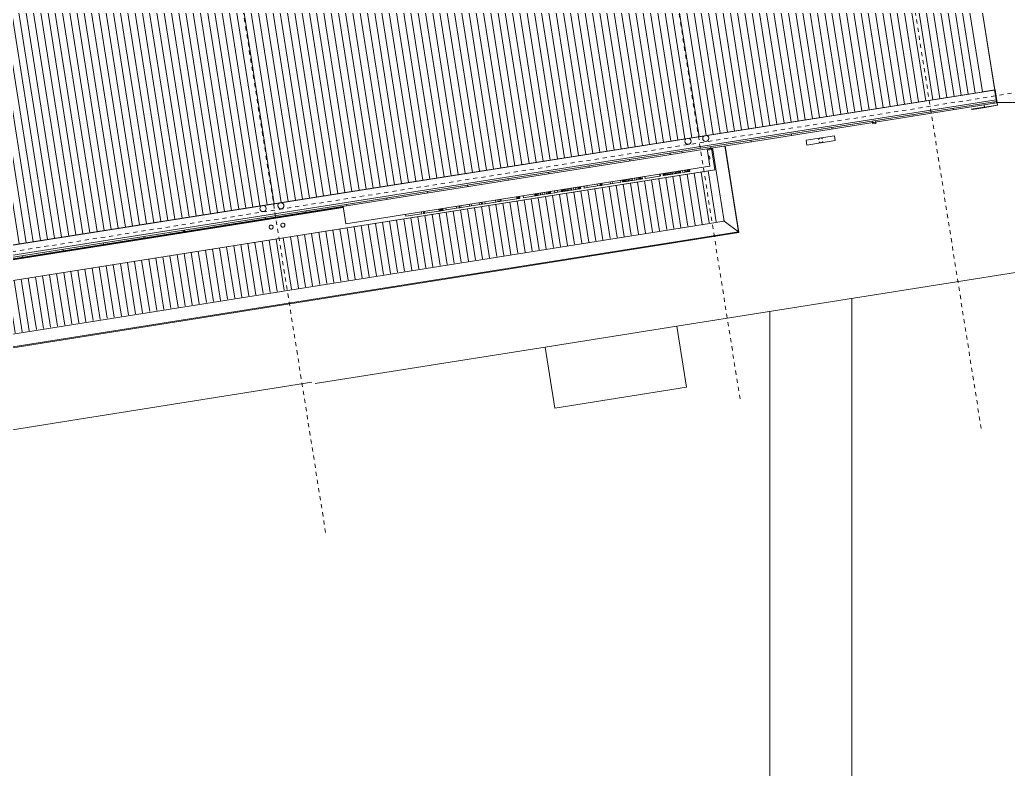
# Model space of a CAD drawing. Header units: metres. Extents: x -2358 to -2216, y 3959 to 4067.
# Drawn here: x -2253.36 to -2229.24, y 3996.88 to 4015.16 of the extents above; entities that cross this region are included whole.
import ezdxf

# ---------------------------------------------------------------- set-up
doc = ezdxf.new("R2010")
doc.units = ezdxf.units.M
doc.linetypes.add('Grid Line', pattern=[0.021, 0.012, -0.003, 0.003, -0.003])
for name, color, linetype, lineweight in [('A-CLNG', 13, 'Continuous', 5), ('A-CLNG-PATT', 13, 'Continuous', 5), ('A-FLOR', 192, 'Continuous', 5), ('A-GENM', 13, 'Continuous', 5), ('A-GLAZ-CURT', 52, 'Continuous', 5), ('A-ROOF', 132, 'Continuous', 5), ('A-ROOF-OTLN', 132, 'Continuous', 5), ('A-ROOF-PATT', 132, 'Continuous', 5), ('A-WALL', 113, 'Continuous', 5), ('C-TOPO', 7, 'Continuous', 5), ('F-FIRE', 13, 'Continuous', 5), ('P-EQPM', 6, 'Continuous', 5), ('P-SANR-FIXT', 6, 'Continuous', 5), ('S-BEAM', 12, 'Continuous', 5), ('S-GRID', 1, 'Continuous', 5)]:
    doc.layers.add(name, color=color, linetype=linetype, lineweight=lineweight)

# ---------------------------------------------------------------- blocks, each defined once
blk = doc.blocks.new('Structural Framing 24 - Structural Framing 1-1264814-ROOF - Part B')
at = {"layer": 'S-BEAM'}
for p, q in [((-2247.18, 4010.332), (-2247.177, 4010.313)), ((-2247.05, 4010.352), (-2247.047, 4010.333))]:
    blk.add_line(p, q, dxfattribs=at)
blk = doc.blocks.new('Downpipe - L Spreader - Default-V4-ROOF - Part B')
at = {"layer": 'P-SANR-FIXT'}
for start, end in [(0, 180), (180, 260.9101), (297.635, 0)]:
    blk.add_arc((-0.04, 0.51), 0.075, start, end, dxfattribs=at)
blk = doc.blocks.new('Downpipe - L Spreader - Default-V5-ROOF - Part B')
at = {"layer": 'P-SANR-FIXT'}
for start, end in [(0, 180), (180, 247.5296), (310.5071, 0)]:
    blk.add_arc((-0.04, 0.51), 0.075, start, end, dxfattribs=at)
blk = doc.blocks.new('Hydrant_double13 - Hydrant_double-1552926-ROOF - Part B')
at = {"layer": 'F-FIRE'}
for p, q in [((-2236.265, 4011.77), (-2236.957, 4011.66)), ((-2236.247, 4011.651), (-2236.265, 4011.77)), ((-2236.957, 4011.66), (-2236.938, 4011.542)), ((-2236.938, 4011.542), (-2236.247, 4011.651))]:
    blk.add_line(p, q, dxfattribs=at)
for start, end in [(39.0003, 156.0039), (219.0003, 336.0039)]:
    blk.add_arc((-2236.602, 4011.656), 0.06, start, end, dxfattribs=at)
blk = doc.blocks.new('Roof Gutters3 - Roof Gutters-1885272-ROOF - Part B')
at = {"layer": 'A-ROOF'}
for p, q in [((-2232.973, 4033.01), (-2229.867, 4013.401)), ((-2232.669, 4033.058), (-2229.569, 4013.489)), ((-2232.669, 4033.058), (-2229.562, 4013.45)), ((-2229.867, 4013.401), (-2229.894, 4013.398)), ((-2229.562, 4013.45), (-2229.867, 4013.401)), ((-2229.569, 4013.489), (-2229.564, 4013.459)), ((-2229.559, 4013.46), (-2229.564, 4013.459)), ((-2229.563, 4013.456), (-2229.562, 4013.45)), ((-2229.561, 4013.456), (-2229.502, 4013.08)), ((-2229.498, 4013.078), (-2229.559, 4013.46)), ((-2229.83, 4013.028), (-2230.138, 4012.98)), ((-2230.11, 4012.976), (-2230.138, 4012.98)), ((-2229.802, 4013.024), (-2230.11, 4012.976)), ((-2229.82, 4013.03), (-2229.83, 4013.028)), ((-2229.83, 4013.028), (-2229.802, 4013.024)), ((-2229.812, 4013.031), (-2229.821, 4013.085)), ((-2229.82, 4013.03), (-2229.812, 4013.031)), ((-2229.802, 4013.027), (-2229.82, 4013.03)), ((-2229.502, 4013.08), (-2229.812, 4013.031)), ((-2229.502, 4013.08), (-2229.802, 4013.027)), ((-2229.802, 4013.024), (-2229.498, 4013.078))]:
    blk.add_line(p, q, dxfattribs=at)
blk = doc.blocks.new('Downpipe - L Spreader - Default-V16-ROOF - Part B')
at = {"layer": 'P-SANR-FIXT'}
for start, end in [(0, 180), (180, 260.0859), (300, 0)]:
    blk.add_arc((-0.04, 0.51), 0.075, start, end, dxfattribs=at)
blk = doc.blocks.new('Downpipe - L Spreader - Default-V17-ROOF - Part B')
at = {"layer": 'P-SANR-FIXT'}
for start, end in [(0, 180), (180, 247.0821), (310.9959, 0)]:
    blk.add_arc((-0.04, 0.51), 0.075, start, end, dxfattribs=at)
blk = doc.blocks.new('grease trap1 - grease trap-2547171-ROOF - Part B')
at = {"layer": 'P-EQPM'}
for p, q in [((-2376.541, 3969.287), (-2379.791, 3969.287)), ((-2379.791, 3969.287), (-2379.791, 3967.777)), ((-2376.541, 3967.777), (-2376.541, 3969.287)), ((-2379.791, 3967.777), (-2376.541, 3967.777))]:
    blk.add_line(p, q, dxfattribs=at)
blk = doc.blocks.new('Downpipe - L Spreader - 100D-3377890-ROOF - Part B')
at = {"layer": 'P-SANR-FIXT'}
blk.add_line((-0.09, 0.248), (-0.09, 0.22), dxfattribs=at)
for start, end in [(113.6068, 180), (180, 246.3933)]:
    blk.add_arc((-0.04, 0.436), 0.05, start, end, dxfattribs=at)
blk = doc.blocks.new('Downpipe - L Spreader - 100D-V18-ROOF - Part B')
at = {"layer": 'P-SANR-FIXT'}
for p, q in [((-0.09, 0.239), (-0.09, 0.22)), ((0.01, 0.22), (0.01, 0.239))]:
    blk.add_line(p, q, dxfattribs=at)
for start, end in [(0, 180), (180, 0)]:
    blk.add_arc((-0.04, 0.436), 0.05, start, end, dxfattribs=at)
blk = doc.blocks.new('Downpipe - L Spreader - 100D-3377907-ROOF - Part B')
at = {"layer": 'P-SANR-FIXT'}
for p, q in [((-0.09, -0.22), (-0.09, -0.239)), ((0.01, -0.239), (0.01, -0.22))]:
    blk.add_line(p, q, dxfattribs=at)
for start, end in [(360, 180), (180, 360)]:
    blk.add_arc((-0.04, -0.436), 0.05, start, end, dxfattribs=at)
blk = doc.blocks.new('Signage_Tenant Building - Tenant Signage with Back Panel-V26-ROOF - Part B')
at = {"layer": 'A-GENM'}
for p, q in [((-5, 0.425), (-5, 0)), ((4, 0), (4, 0.425)), ((4, 0), (-5, 0)), ((-3.524, 0), (-3.524, -0.05)), ((-3.131, 0), (-3.131, -0.05)), ((-3.084, -0.05), (-3.084, 0)), ((-3.08, 0), (-3.08, -0.05)), ((-3.068, 0), (-3.068, -0.05)), ((-3.061, 0), (-3.061, -0.05)), ((-2.7, 0), (-2.7, -0.05)), ((-2.692, 0), (-2.692, -0.05)), ((-2.671, 0), (-2.671, -0.05)), ((-2.651, 0), (-2.651, -0.05)), ((-2.635, 0), (-2.635, -0.05)), ((-2.622, 0), (-2.622, -0.05)), ((-2.613, 0), (-2.613, -0.05)), ((-2.607, 0), (-2.607, -0.05)), ((-2.606, 0), (-2.606, -0.05)), ((-2.598, 0), (-2.598, -0.05)), ((-2.531, 0), (-2.531, -0.05)), ((-2.268, 0), (-2.268, -0.05)), ((-2.205, 0), (-2.205, -0.05)), ((-2.19, 0), (-2.19, -0.05)), ((-2.154, -0.05), (-2.154, 0)), ((-1.953, 0), (-1.953, -0.05)), ((-1.9, 0), (-1.9, -0.05)), ((-1.699, 0), (-1.699, -0.05)), ((-1.656, 0), (-1.656, -0.05)), ((-1.648, 0), (-1.648, -0.05)), ((-1.632, 0), (-1.632, -0.05)), ((-1.565, 0), (-1.565, -0.05)), ((-1.303, 0), (-1.303, -0.05)), ((-1.24, 0), (-1.24, -0.05)), ((-1.193, 0), (-1.193, -0.05)), ((-1.169, 0), (-1.169, -0.05)), ((-0.777, 0), (-0.777, -0.05)), ((-0.767, 0), (-0.767, -0.05)), ((-0.751, 0), (-0.751, -0.05)), ((-0.737, 0), (-0.737, -0.05)), ((-0.726, 0), (-0.726, -0.05)), ((-0.711, 0), (-0.711, -0.05)), ((-0.706, 0), (-0.706, -0.05)), ((-0.62, 0), (-0.62, -0.05)), ((-0.337, -0.05), (-0.337, 0)), ((-0.322, 0), (-0.322, -0.05)), ((-0.316, 0), (-0.316, -0.05)), ((-0.3, 0), (-0.3, -0.05)), ((-0.288, 0), (-0.288, -0.05)), ((-0.273, 0), (-0.273, -0.05)), ((-0.236, 0), (-0.236, -0.05)), ((-0.192, 0), (-0.192, -0.05)), ((-0.143, 0), (-0.143, -0.05)), ((-0.09, 0), (-0.09, -0.05)), ((-0.044, 0), (-0.044, -0.05)), ((-0.006, 0), (-0.006, -0.05)), ((0.009, 0), (0.009, -0.05)), ((0.022, 0), (0.022, -0.05)), ((0.04, 0), (0.04, -0.05)), ((0.047, 0), (0.047, -0.05)), ((0.05, 0), (0.05, -0.05)), ((0.055, 0), (0.055, -0.05)), ((0.157, 0), (0.157, -0.05)), ((0.22, 0), (0.22, -0.05)), ((0.322, 0), (0.322, -0.05)), ((0.324, 0), (0.324, -0.05)), ((0.329, 0), (0.329, -0.05)), ((0.339, 0), (0.339, -0.05)), ((0.352, 0), (0.352, -0.05)), ((0.369, 0), (0.369, -0.05)), ((0.39, 0), (0.39, -0.05)), ((0.413, 0), (0.413, -0.05)), ((0.44, 0), (0.44, -0.05)), ((0.47, 0), (0.47, -0.05)), ((0.502, 0), (0.502, -0.05)), ((0.536, 0), (0.536, -0.05)), ((0.573, 0), (0.573, -0.05)), ((0.624, 0), (0.624, -0.05)), ((0.671, 0), (0.671, -0.05)), ((0.71, 0), (0.71, -0.05)), ((0.74, 0), (0.74, -0.05)), ((0.762, 0), (0.762, -0.05)), ((0.778, 0), (0.778, -0.05)), ((0.785, 0), (0.785, -0.05)), ((0.801, 0), (0.801, -0.05)), ((0.887, 0), (0.887, -0.05)), ((0.954, 0), (0.954, -0.05)), ((1.216, 0), (1.216, -0.05)), ((1.279, 0), (1.279, -0.05)), ((1.287, -0.05), (1.287, 0)), ((1.303, 0), (1.303, -0.05)), ((1.308, 0), (1.308, -0.05)), ((1.325, 0), (1.325, -0.05)), ((1.331, -0.05), (1.331, 0)), ((1.531, 0), (1.531, -0.05)), ((1.585, 0), (1.585, -0.05)), ((1.785, 0), (1.785, -0.05)), ((1.829, 0), (1.829, -0.05)), ((1.831, 0), (1.831, -0.05)), ((1.836, 0), (1.836, -0.05)), ((1.846, 0), (1.846, -0.05)), ((1.859, 0), (1.859, -0.05)), ((1.876, 0), (1.876, -0.05)), ((1.897, 0), (1.897, -0.05)), ((1.92, 0), (1.92, -0.05)), ((1.947, 0), (1.947, -0.05)), ((1.977, 0), (1.977, -0.05)), ((2.009, 0), (2.009, -0.05)), ((2.043, 0), (2.043, -0.05)), ((2.079, 0), (2.079, -0.05)), ((2.131, 0), (2.131, -0.05)), ((2.178, 0), (2.178, -0.05)), ((2.217, 0), (2.217, -0.05)), ((2.246, 0), (2.246, -0.05)), ((2.268, 0), (2.268, -0.05)), ((2.284, 0), (2.284, -0.05)), ((2.292, 0), (2.292, -0.05)), ((2.323, 0), (2.323, -0.05)), ((2.394, 0), (2.394, -0.05)), ((2.755, 0), (2.755, -0.05)), ((2.763, 0), (2.763, -0.05)), ((2.765, 0), (2.765, -0.05)), ((2.77, 0), (2.77, -0.05)), ((2.833, 0), (2.833, -0.05)), ((2.835, 0), (2.835, -0.05)), ((2.841, 0), (2.841, -0.05)), ((2.85, 0), (2.85, -0.05)), ((2.863, 0), (2.863, -0.05)), ((2.879, 0), (2.879, -0.05)), ((2.899, 0), (2.899, -0.05)), ((2.922, 0), (2.922, -0.05)), ((2.947, 0), (2.947, -0.05)), ((2.976, 0), (2.976, -0.05)), ((3.005, 0), (3.005, -0.05)), ((3.036, 0), (3.036, -0.05)), ((3.068, 0), (3.068, -0.05)), ((3.104, 0), (3.104, -0.05)), ((3.137, 0), (3.137, -0.05)), ((3.167, 0), (3.167, -0.05)), ((3.194, 0), (3.194, -0.05)), ((3.217, 0), (3.217, -0.05)), ((3.237, 0), (3.237, -0.05)), ((3.253, 0), (3.253, -0.05)), ((3.265, 0), (3.265, -0.05)), ((3.273, 0), (3.273, -0.05)), ((3.32, 0), (3.32, -0.05)), ((3.367, 0), (3.367, -0.05)), ((3.398, 0), (3.398, -0.05)), ((3.425, 0), (3.425, -0.05)), ((3.447, 0), (3.447, -0.05)), ((3.465, 0), (3.465, -0.05)), ((3.477, 0), (3.477, -0.05)), ((3.486, 0), (3.486, -0.05)), ((3.491, 0), (3.491, -0.05)), ((3.492, 0), (3.492, -0.05)), ((-3.131, -0.05), (-3.524, -0.05)), ((-3.08, -0.05), (-3.084, -0.05)), ((-3.068, -0.05), (-3.08, -0.05)), ((-3.061, -0.05), (-3.068, -0.05)), ((-2.7, -0.05), (-3.061, -0.05)), ((-2.692, -0.05), (-2.7, -0.05)), ((-2.671, -0.05), (-2.692, -0.05)), ((-2.651, -0.05), (-2.671, -0.05)), ((-2.635, -0.05), (-2.651, -0.05)), ((-2.622, -0.05), (-2.635, -0.05)), ((-2.613, -0.05), (-2.622, -0.05)), ((-2.607, -0.05), (-2.613, -0.05)), ((-2.606, -0.05), (-2.607, -0.05)), ((-2.531, -0.05), (-2.598, -0.05)), ((-2.268, -0.05), (-2.531, -0.05)), ((-2.205, -0.05), (-2.268, -0.05)), ((-2.19, -0.05), (-2.205, -0.05)), ((-2.154, -0.05), (-2.19, -0.05)), ((-1.953, -0.05), (-2.154, -0.05)), ((-1.9, -0.05), (-1.953, -0.05)), ((-1.699, -0.05), (-1.9, -0.05)), ((-1.656, -0.05), (-1.699, -0.05)), ((-1.648, -0.05), (-1.656, -0.05)), ((-1.565, -0.05), (-1.632, -0.05)), ((-1.303, -0.05), (-1.565, -0.05)), ((-1.24, -0.05), (-1.303, -0.05)), ((-1.193, -0.05), (-1.24, -0.05)), ((-0.777, -0.05), (-1.169, -0.05)), ((-0.767, -0.05), (-0.777, -0.05)), ((-0.751, -0.05), (-0.767, -0.05)), ((-0.737, -0.05), (-0.751, -0.05)), ((-0.726, -0.05), (-0.737, -0.05)), ((-0.711, -0.05), (-0.726, -0.05)), ((-0.706, -0.05), (-0.711, -0.05)), ((-0.337, -0.05), (-0.62, -0.05)), ((-0.322, -0.05), (-0.337, -0.05)), ((-0.316, -0.05), (-0.322, -0.05)), ((-0.3, -0.05), (-0.316, -0.05)), ((-0.288, -0.05), (-0.3, -0.05)), ((-0.273, -0.05), (-0.288, -0.05)), ((-0.236, -0.05), (-0.273, -0.05)), ((-0.192, -0.05), (-0.236, -0.05)), ((-0.143, -0.05), (-0.192, -0.05)), ((-0.09, -0.05), (-0.143, -0.05)), ((-0.044, -0.05), (-0.09, -0.05)), ((-0.006, -0.05), (-0.044, -0.05)), ((0.009, -0.05), (-0.006, -0.05)), ((0.022, -0.05), (0.009, -0.05)), ((0.04, -0.05), (0.022, -0.05)), ((0.047, -0.05), (0.04, -0.05)), ((0.05, -0.05), (0.047, -0.05)), ((0.055, -0.05), (0.05, -0.05)), ((0.157, -0.05), (0.055, -0.05)), ((0.22, -0.05), (0.157, -0.05)), ((0.322, -0.05), (0.22, -0.05)), ((0.324, -0.05), (0.322, -0.05)), ((0.329, -0.05), (0.324, -0.05)), ((0.339, -0.05), (0.329, -0.05)), ((0.352, -0.05), (0.339, -0.05)), ((0.369, -0.05), (0.352, -0.05)), ((0.39, -0.05), (0.369, -0.05)), ((0.413, -0.05), (0.39, -0.05)), ((0.44, -0.05), (0.413, -0.05)), ((0.47, -0.05), (0.44, -0.05)), ((0.502, -0.05), (0.47, -0.05)), ((0.536, -0.05), (0.502, -0.05)), ((0.573, -0.05), (0.536, -0.05)), ((0.624, -0.05), (0.573, -0.05)), ((0.671, -0.05), (0.624, -0.05)), ((0.71, -0.05), (0.671, -0.05)), ((0.74, -0.05), (0.71, -0.05)), ((0.762, -0.05), (0.74, -0.05)), ((0.778, -0.05), (0.762, -0.05)), ((0.785, -0.05), (0.778, -0.05)), ((0.801, -0.05), (0.785, -0.05)), ((0.954, -0.05), (0.887, -0.05)), ((1.216, -0.05), (0.954, -0.05)), ((1.279, -0.05), (1.216, -0.05)), ((1.303, -0.05), (1.287, -0.05)), ((1.308, -0.05), (1.303, -0.05)), ((1.325, -0.05), (1.308, -0.05)), ((1.331, -0.05), (1.325, -0.05)), ((1.531, -0.05), (1.331, -0.05)), ((1.585, -0.05), (1.531, -0.05)), ((1.785, -0.05), (1.585, -0.05)), ((1.831, -0.05), (1.829, -0.05)), ((1.836, -0.05), (1.831, -0.05)), ((1.846, -0.05), (1.836, -0.05)), ((1.859, -0.05), (1.846, -0.05)), ((1.876, -0.05), (1.859, -0.05)), ((1.897, -0.05), (1.876, -0.05)), ((1.92, -0.05), (1.897, -0.05)), ((1.947, -0.05), (1.92, -0.05)), ((1.977, -0.05), (1.947, -0.05)), ((2.009, -0.05), (1.977, -0.05)), ((2.043, -0.05), (2.009, -0.05)), ((2.079, -0.05), (2.043, -0.05)), ((2.131, -0.05), (2.079, -0.05)), ((2.178, -0.05), (2.131, -0.05)), ((2.217, -0.05), (2.178, -0.05)), ((2.246, -0.05), (2.217, -0.05)), ((2.268, -0.05), (2.246, -0.05)), ((2.284, -0.05), (2.268, -0.05)), ((2.292, -0.05), (2.284, -0.05)), ((2.323, -0.05), (2.292, -0.05)), ((2.755, -0.05), (2.394, -0.05)), ((2.763, -0.05), (2.755, -0.05)), ((2.765, -0.05), (2.763, -0.05)), ((2.77, -0.05), (2.765, -0.05)), ((2.835, -0.05), (2.833, -0.05)), ((2.841, -0.05), (2.835, -0.05)), ((2.85, -0.05), (2.841, -0.05)), ((2.863, -0.05), (2.85, -0.05)), ((2.879, -0.05), (2.863, -0.05)), ((2.899, -0.05), (2.879, -0.05)), ((2.922, -0.05), (2.899, -0.05)), ((2.947, -0.05), (2.922, -0.05)), ((2.976, -0.05), (2.947, -0.05)), ((3.005, -0.05), (2.976, -0.05)), ((3.036, -0.05), (3.005, -0.05)), ((3.068, -0.05), (3.036, -0.05)), ((3.104, -0.05), (3.068, -0.05)), ((3.137, -0.05), (3.104, -0.05)), ((3.167, -0.05), (3.137, -0.05)), ((3.194, -0.05), (3.167, -0.05)), ((3.217, -0.05), (3.194, -0.05)), ((3.237, -0.05), (3.217, -0.05)), ((3.253, -0.05), (3.237, -0.05)), ((3.265, -0.05), (3.253, -0.05)), ((3.273, -0.05), (3.265, -0.05)), ((3.367, -0.05), (3.32, -0.05)), ((3.398, -0.05), (3.367, -0.05)), ((3.425, -0.05), (3.398, -0.05)), ((3.447, -0.05), (3.425, -0.05)), ((3.465, -0.05), (3.447, -0.05)), ((3.477, -0.05), (3.465, -0.05)), ((3.486, -0.05), (3.477, -0.05)), ((3.491, -0.05), (3.486, -0.05)), ((3.492, -0.05), (3.491, -0.05))]:
    blk.add_line(p, q, dxfattribs=at)
blk = doc.blocks.new('Roof Gutters4 - Roof Gutters-3348027-ROOF - Part B')
at = {"layer": 'A-ROOF'}
for p, q in [((-2236.48, 4012.03), (-2236.396, 4011.501)), ((-2236.453, 4012.035), (-2236.17, 4010.246)), ((-2236.149, 4012.083), (-2235.817, 4009.99)), ((-2236.146, 4012.083), (-2235.812, 4009.971)), ((-2236.17, 4010.246), (-2267.811, 4005.234)), ((-2236.17, 4010.246), (-2236.192, 4010.261)), ((-2235.817, 4009.99), (-2236.17, 4010.246)), ((-2235.817, 4009.99), (-2267.458, 4004.978)), ((-2235.812, 4009.971), (-2267.453, 4004.959)), ((-2235.812, 4009.971), (-2235.817, 4009.99))]:
    blk.add_line(p, q, dxfattribs=at)
blk = doc.blocks.new('System Panel - Glazed-3359813-ROOF - Part B')
at = {"layer": 'A-GLAZ-CURT'}
for p, q in [((-0.038, -0.025), (0.038, -0.025)), ((-0.038, -0.025), (-0.038, -0.05)), ((0.038, -0.05), (-0.038, -0.05)), ((0.038, -0.025), (0.038, -0.05))]:
    blk.add_line(p, q, dxfattribs=at)
blk = doc.blocks.new('Area 51 Ceiling - External FC1 - Area 51 Ceiling - External FC-3412687-ROOF - Part B')
at = {"layer": 'A-CLNG-PATT'}
h = blk.add_hatch(dxfattribs=at)
h.set_pattern_fill('FP_11', color=256, style=0, pattern_type=2)
h.set_pattern_definition([(189, (-2230.791, 4012.734), (0.37497, -2.36749), []), (279, (-2230.791, 4012.734), (1.185226, 0.187721), [])])
h.paths.add_polyline_path([(-2287.391, 3996.652), (-2284.84, 3997.059), (-2287.425, 3996.663)])
h.paths.add_polyline_path([(-2267.663, 4007.085), (-2257.676, 4008.659), (-2257.68, 4008.669), (-2267.663, 4007.087)])
h.paths.add_polyline_path([(-2257.577, 4008.674), (-2257.39, 4008.704), (-2257.393, 4008.714), (-2257.579, 4008.685)])
h.paths.add_polyline_path([(-2257.291, 4008.72), (-2247.304, 4010.293), (-2247.309, 4010.311), (-2257.292, 4008.73)])
h.paths.add_polyline_path([(-2247.205, 4010.308), (-2247.017, 4010.338), (-2247.022, 4010.357), (-2247.208, 4010.327), (-2247.206, 4010.312)])
h.paths.add_polyline_path([(-2246.919, 4010.354), (-2245.467, 4010.582), (-2245.47, 4010.602), (-2246.922, 4010.373), (-2246.919, 4010.358)])
h.paths.add_polyline_path([(-2236.547, 4011.988), (-2236.475, 4011.999), (-2236.48, 4012.026), (-2236.551, 4012.015), (-2236.549, 4012)])

msp = doc.modelspace()

# ---------------------------------------------------------------- hatches: boundary and pattern name
at = {"layer": 'A-ROOF-PATT'}
h = msp.add_hatch(dxfattribs=at)
h.set_pattern_fill('FP_6', color=256, style=0, pattern_type=2)
h.set_pattern_definition([(98.961, (-407.14, -208.135), (-0.172864054, -0.027258373), [])])
h.paths.add_polyline_path([(-2319.622, 3999.249), (-2229.894, 4013.398), (-2232.952, 4032.702), (-2322.607, 4018.534), (-2319.555, 3999.26), (-2319.575, 3999.257)])
h.paths.add_polyline_path([(-2315.007, 4010.154), (-2314.999, 4010.156), (-2315.005, 4010.154)])
h.paths.add_polyline_path([(-2239.823, 4022.002), (-2239.823, 4022.003), (-2239.838, 4022.001)])
h.paths.add_polyline_path([(-2240.788, 4021.85), (-2240.788, 4021.851), (-2240.8, 4021.849)])
h.paths.add_polyline_path([(-2258.306, 4018.957), (-2258.306, 4018.957), (-2258.309, 4018.957)])
h.paths.add_polyline_path([(-2263.963, 4018.065), (-2263.963, 4018.065), (-2263.967, 4018.065)])
h.paths.add_polyline_path([(-2269.621, 4017.173), (-2269.621, 4017.173), (-2269.625, 4017.173)])
h.paths.add_polyline_path([(-2275.279, 4016.281), (-2275.279, 4016.281), (-2275.282, 4016.281)])
h.paths.add_polyline_path([(-2280.936, 4015.389), (-2280.936, 4015.389), (-2280.94, 4015.389)])
h.paths.add_polyline_path([(-2292.252, 4013.605), (-2292.252, 4013.605), (-2292.256, 4013.605)])
h.paths.add_polyline_path([(-2318.984, 4009.521), (-2318.984, 4009.522), (-2318.996, 4009.52)])
h.paths.add_polyline_path([(-2319.949, 4009.369), (-2319.949, 4009.37), (-2319.961, 4009.368)])
h.paths.add_polyline_path([(-2320.736, 4009.149), (-2320.759, 4009.303), (-2320.215, 4009.389), (-2320.206, 4009.336), (-2320.169, 4009.341), (-2320.158, 4009.344), (-2314.908, 4010.171), (-2314.917, 4010.234), (-2314.913, 4010.231), (-2314.913, 4010.233), (-2314.9, 4010.235), (-2314.748, 4010.259), (-2314.748, 4010.259), (-2314.744, 4010.259), (-2314.735, 4010.198), (-2309.25, 4011.063), (-2309.26, 4011.126), (-2309.256, 4011.123), (-2309.255, 4011.125), (-2309.243, 4011.127), (-2309.09, 4011.151), (-2309.09, 4011.151), (-2309.087, 4011.151), (-2309.077, 4011.09), (-2303.592, 4011.955), (-2303.602, 4012.018), (-2303.598, 4012.015), (-2303.597, 4012.017), (-2303.585, 4012.02), (-2303.433, 4012.043), (-2303.433, 4012.043), (-2303.429, 4012.043), (-2303.419, 4011.982), (-2297.934, 4012.847), (-2297.944, 4012.91), (-2297.94, 4012.907), (-2297.94, 4012.91), (-2297.927, 4012.912), (-2297.775, 4012.935), (-2297.775, 4012.936), (-2297.771, 4012.935), (-2297.761, 4012.874), (-2292.277, 4013.739), (-2292.287, 4013.802), (-2292.283, 4013.799), (-2292.282, 4013.802), (-2292.269, 4013.804), (-2292.117, 4013.827), (-2292.117, 4013.828), (-2292.113, 4013.827), (-2292.104, 4013.766), (-2286.619, 4014.631), (-2286.629, 4014.694), (-2286.625, 4014.691), (-2286.624, 4014.694), (-2286.612, 4014.696), (-2286.459, 4014.719), (-2286.459, 4014.72), (-2286.456, 4014.72), (-2286.446, 4014.658), (-2280.961, 4015.523), (-2280.971, 4015.586), (-2280.967, 4015.583), (-2280.966, 4015.586), (-2280.954, 4015.588), (-2280.802, 4015.611), (-2280.802, 4015.612), (-2280.798, 4015.612), (-2280.788, 4015.551), (-2275.304, 4016.415), (-2275.314, 4016.479), (-2275.309, 4016.476), (-2275.309, 4016.478), (-2275.296, 4016.48), (-2275.144, 4016.503), (-2275.144, 4016.504), (-2275.14, 4016.504), (-2275.131, 4016.443), (-2269.646, 4017.307), (-2269.656, 4017.371), (-2269.652, 4017.368), (-2269.651, 4017.37), (-2269.639, 4017.372), (-2269.486, 4017.396), (-2269.486, 4017.396), (-2269.483, 4017.396), (-2269.473, 4017.335), (-2263.988, 4018.2), (-2263.998, 4018.263), (-2263.994, 4018.26), (-2263.993, 4018.262), (-2263.981, 4018.264), (-2263.829, 4018.288), (-2263.829, 4018.288), (-2263.825, 4018.288), (-2263.815, 4018.227), (-2258.331, 4019.092), (-2258.34, 4019.155), (-2258.336, 4019.152), (-2258.336, 4019.154), (-2258.323, 4019.156), (-2258.171, 4019.18), (-2258.171, 4019.18), (-2258.167, 4019.18), (-2258.158, 4019.119), (-2252.673, 4019.984), (-2252.683, 4020.047), (-2252.679, 4020.044), (-2252.678, 4020.046), (-2252.666, 4020.049), (-2252.513, 4020.072), (-2252.513, 4020.072), (-2252.51, 4020.072), (-2252.5, 4020.011), (-2247.015, 4020.876), (-2247.025, 4020.939), (-2247.021, 4020.936), (-2247.02, 4020.938), (-2247.008, 4020.941), (-2246.856, 4020.964), (-2246.856, 4020.965), (-2246.852, 4020.964), (-2246.842, 4020.903), (-2241.357, 4021.768), (-2241.367, 4021.831), (-2241.363, 4021.828), (-2241.363, 4021.831), (-2241.35, 4021.833), (-2241.198, 4021.856), (-2241.198, 4021.857), (-2241.194, 4021.856), (-2241.183, 4021.795), (-2241.015, 4021.821), (-2240.986, 4021.827), (-2235.887, 4022.635), (-2235.892, 4022.685), (-2235.349, 4022.771), (-2235.326, 4022.617), (-2235.87, 4022.531), (-2235.885, 4022.625), (-2236.156, 4022.582), (-2236.418, 4022.541), (-2236.448, 4022.535), (-2241.183, 4021.786), (-2241.163, 4021.662), (-2241.167, 4021.662), (-2241.168, 4021.66), (-2241.333, 4021.634), (-2241.333, 4021.634), (-2241.336, 4021.634), (-2241.356, 4021.76), (-2246.841, 4020.895), (-2246.821, 4020.769), (-2246.825, 4020.77), (-2246.826, 4020.767), (-2246.99, 4020.742), (-2246.991, 4020.742), (-2246.994, 4020.742), (-2247.014, 4020.868), (-2252.499, 4020.003), (-2252.479, 4019.877), (-2252.483, 4019.878), (-2252.483, 4019.875), (-2252.648, 4019.85), (-2252.648, 4019.85), (-2252.652, 4019.85), (-2252.672, 4019.976), (-2258.156, 4019.111), (-2258.137, 4018.985), (-2258.14, 4018.986), (-2258.141, 4018.983), (-2258.306, 4018.958), (-2258.306, 4018.957), (-2258.309, 4018.958), (-2258.329, 4019.084), (-2263.814, 4018.219), (-2263.794, 4018.093), (-2263.798, 4018.094), (-2263.799, 4018.091), (-2263.963, 4018.066), (-2263.964, 4018.065), (-2263.967, 4018.066), (-2263.987, 4018.192), (-2269.472, 4017.327), (-2269.452, 4017.201), (-2269.456, 4017.201), (-2269.456, 4017.199), (-2269.621, 4017.174), (-2269.622, 4017.173), (-2269.625, 4017.174), (-2269.645, 4017.3), (-2275.129, 4016.435), (-2275.11, 4016.309), (-2275.113, 4016.309), (-2275.114, 4016.307), (-2275.279, 4016.282), (-2275.279, 4016.281), (-2275.283, 4016.282), (-2275.302, 4016.407), (-2280.787, 4015.543), (-2280.767, 4015.417), (-2280.771, 4015.417), (-2280.772, 4015.415), (-2280.936, 4015.389), (-2280.937, 4015.389), (-2280.94, 4015.39), (-2280.96, 4015.515), (-2286.445, 4014.651), (-2286.425, 4014.525), (-2286.429, 4014.525), (-2286.429, 4014.523), (-2286.594, 4014.497), (-2286.595, 4014.497), (-2286.598, 4014.497), (-2286.618, 4014.623), (-2292.103, 4013.758), (-2292.083, 4013.633), (-2292.086, 4013.633), (-2292.087, 4013.631), (-2292.252, 4013.605), (-2292.252, 4013.605), (-2292.256, 4013.605), (-2292.275, 4013.731), (-2297.76, 4012.866), (-2297.74, 4012.741), (-2297.744, 4012.741), (-2297.745, 4012.739), (-2297.91, 4012.713), (-2297.91, 4012.713), (-2297.913, 4012.713), (-2297.933, 4012.839), (-2303.418, 4011.974), (-2303.398, 4011.848), (-2303.402, 4011.849), (-2303.402, 4011.846), (-2303.567, 4011.821), (-2303.568, 4011.821), (-2303.571, 4011.821), (-2303.591, 4011.947), (-2309.076, 4011.082), (-2309.056, 4010.956), (-2309.06, 4010.957), (-2309.06, 4010.954), (-2309.225, 4010.929), (-2309.225, 4010.928), (-2309.229, 4010.929), (-2309.249, 4011.055), (-2314.733, 4010.19), (-2314.714, 4010.064), (-2314.717, 4010.065), (-2314.718, 4010.062), (-2314.883, 4010.037), (-2314.883, 4010.036), (-2314.886, 4010.037), (-2314.906, 4010.163), (-2315.151, 4010.124), (-2315.208, 4010.116), (-2315.309, 4010.1), (-2315.67, 4010.044), (-2315.709, 4010.037), (-2315.93, 4010.002), (-2316.194, 4009.961), (-2316.235, 4009.954), (-2316.524, 4009.909), (-2316.684, 4009.884), (-2316.894, 4009.851), (-2317.159, 4009.809), (-2317.2, 4009.802), (-2317.489, 4009.757), (-2317.648, 4009.732), (-2317.859, 4009.699), (-2318.12, 4009.658), (-2318.156, 4009.651), (-2320.205, 4009.327), (-2320.191, 4009.235), (-2320.708, 4009.154)])
h = msp.add_hatch(dxfattribs=at)
h.set_pattern_fill('FP_1', color=256, style=0, pattern_type=2)
h.set_pattern_definition([(278.953, (-1462.885, -496.797), (0.172867858, 0.027234236), [])])
h.paths.add_polyline_path([(-2287.88, 3996.941), (-2267.023, 4000.136), (-2267.833, 4005.25), (-2236.192, 4010.261), (-2236.388, 4011.502), (-2309.098, 4000.047), (-2308.892, 3998.746), (-2298.89, 4000.33), (-2287.88, 3996.941)])

# ---------------------------------------------------------------- linework, layer by layer
at = {"layer": 'A-FLOR'}
for p, q in [((-2220.834, 4013.144), (-2229.509, 4013.144)), ((-2227.466, 4009.25), (-2237.325, 4007.689)), ((-2233.053, 3981.825), (-2233.053, 4008.365)), ((-2235.053, 4008.049), (-2235.053, 3982.15)), ((-2240.535, 4007.18), (-2246.151, 4006.291))]:
    msp.add_line(p, q, dxfattribs=at)
at = {"layer": 'A-ROOF'}
for p, q in [((-2319.622, 3999.249), (-2229.894, 4013.398)), ((-2236.388, 4011.502), (-2309.098, 4000.047))]:
    msp.add_line(p, q, dxfattribs=at)
at = {"layer": 'A-ROOF-OTLN'}
for p, q in [((-2229.569, 4013.444), (-2319.688, 3999.234)), ((-2229.569, 4013.449), (-2229.526, 4013.172)), ((-2229.531, 4013.207), (-2319.649, 3998.997)), ((-2236.475, 4011.999), (-2236.574, 4011.983)), ((-2236.574, 4011.981), (-2236.475, 4011.997)), ((-2309.09, 4000.051), (-2236.397, 4011.503)), ((-2276.992, 4005.614), (-2245.466, 4010.58)), ((-2245.467, 4010.582), (-2274.631, 4005.988))]:
    msp.add_line(p, q, dxfattribs=at)
at = {"layer": 'A-WALL'}
for p, q in [((-2234.528, 4012.38), (-2229.526, 4013.172)), ((-2229.59, 4013.162), (-2229.583, 4013.123)), ((-2229.526, 4013.172), (-2229.52, 4013.133)), ((-2229.52, 4013.133), (-2234.522, 4012.341)), ((-2230.577, 4013.006), (-2230.571, 4012.966)), ((-2232.553, 4012.693), (-2232.546, 4012.653)), ((-2232.477, 4012.705), (-2232.471, 4012.665)), ((-2231.565, 4012.849), (-2231.559, 4012.81)), ((-2233.54, 4012.537), (-2233.534, 4012.497)), ((-2243.417, 4010.972), (-2234.528, 4012.38)), ((-2234.522, 4012.341), (-2241.436, 4011.246)), ((-2235.516, 4012.224), (-2235.51, 4012.184)), ((-2234.528, 4012.38), (-2234.522, 4012.341)), ((-2237.205, 4011.956), (-2237.198, 4011.917)), ((-2236.48, 4012.026), (-2236.581, 4012.01)), ((-2236.503, 4012.067), (-2236.497, 4012.028)), ((-2238.479, 4011.754), (-2238.473, 4011.715)), ((-2237.491, 4011.911), (-2237.485, 4011.871)), ((-2239.467, 4011.598), (-2239.46, 4011.558)), ((-2241.436, 4011.246), (-2245.386, 4010.62)), ((-2241.442, 4011.285), (-2241.436, 4011.246)), ((-2240.454, 4011.441), (-2240.448, 4011.402)), ((-2242.43, 4011.129), (-2242.423, 4011.089)), ((-2245.393, 4010.659), (-2243.417, 4010.972)), ((-2244.405, 4010.816), (-2244.399, 4010.776)), ((-2243.417, 4010.972), (-2243.411, 4010.933)), ((-2245.47, 4010.602), (-2309.164, 4000.514)), ((-2257.245, 4008.782), (-2245.393, 4010.659)), ((-2245.386, 4010.62), (-2257.239, 4008.742)), ((-2245.393, 4010.659), (-2245.386, 4010.62)), ((-2247.368, 4010.346), (-2247.362, 4010.307)), ((-2246.38, 4010.503), (-2246.374, 4010.463)), ((-2249.368, 4009.989), (-2249.374, 4010.029)), ((-2249.343, 4010.033), (-2249.337, 4009.994)), ((-2248.356, 4010.19), (-2248.349, 4010.15)), ((-2250.331, 4009.877), (-2250.325, 4009.838)), ((-2252.306, 4009.564), (-2252.3, 4009.525)), ((-2251.363, 4009.673), (-2251.362, 4009.669)), ((-2251.319, 4009.721), (-2251.313, 4009.681)), ((-2253.294, 4009.408), (-2253.288, 4009.368))]:
    msp.add_line(p, q, dxfattribs=at)
at = {"layer": 'C-TOPO'}
for p, q in [((-2252.318, 4005.354), (-2246.231, 4006.319)), ((-2261.449, 4003.891), (-2252.318, 4005.354))]:
    msp.add_line(p, q, dxfattribs=at)
at = {"layer": 'S-GRID', "linetype": 'Grid Line'}
for p, q in [((-2235.782, 4005.913), (-2245.416, 4066.735)), ((-2245.897, 4002.655), (-2255.786, 4065.092)), ((-2229.896, 4005.19), (-2239.39, 4065.128)), ((-2319.727, 3999.022), (-2220.383, 4014.757))]:
    msp.add_line(p, q, dxfattribs=at)

# ---------------------------------------------------------------- block references
at = {"layer": 'A-CLNG'}
msp.add_blockref('Area 51 Ceiling - External FC1 - Area 51 Ceiling - External FC-3412687-ROOF - Part B', (0, 0), dxfattribs=at)
at = {"layer": 'A-GENM', "rotation": 9.000410436498173}
msp.add_blockref('Signage_Tenant Building - Tenant Signage with Back Panel-V26-ROOF - Part B', (-2240.466, 4010.969), dxfattribs=at)
at = {"layer": 'A-GLAZ-CURT', "rotation": 9.000328388142258}
msp.add_blockref('System Panel - Glazed-3359813-ROOF - Part B', (-2232.512, 4012.679), dxfattribs=at)
at = {"layer": 'A-ROOF'}
for name in ['Roof Gutters3 - Roof Gutters-1885272-ROOF - Part B', 'Roof Gutters4 - Roof Gutters-3348027-ROOF - Part B']:
    msp.add_blockref(name, (0, 0), dxfattribs=at)
at = {"layer": 'F-FIRE'}
msp.add_blockref('Hydrant_double13 - Hydrant_double-1552926-ROOF - Part B', (2.79, 0.564), dxfattribs=at)
at = {"layer": 'P-EQPM', "rotation": 9.000328388167508}
msp.add_blockref('grease trap1 - grease trap-2547171-ROOF - Part B', (730.91, 459.06), dxfattribs=at)
at = {"layer": 'P-SANR-FIXT'}
for name, p, rotation in [('Downpipe - L Spreader - Default-V5-ROOF - Part B', (-2237.093, 4012.71), 180), ('Downpipe - L Spreader - Default-V17-ROOF - Part B', (-2236.658, 4012.779), 180), ('Downpipe - L Spreader - 100D-3377890-ROOF - Part B', (-2236.674, 4012.219), 189.0003283881517), ('Downpipe - L Spreader - Default-V4-ROOF - Part B', (-2247.463, 4011.067), 180), ('Downpipe - L Spreader - Default-V16-ROOF - Part B', (-2247.029, 4011.136), 180), ('Downpipe - L Spreader - 100D-3377907-ROOF - Part B', (-2247.253, 4010.543), 9.000328388139614), ('Downpipe - L Spreader - 100D-V18-ROOF - Part B', (-2247.045, 4010.576), 189.0003283881517)]:
    msp.add_blockref(name, p, dxfattribs=dict(at, rotation=rotation))
at = {"layer": 'S-BEAM'}
msp.add_blockref('Structural Framing 24 - Structural Framing 1-1264814-ROOF - Part B', (0, 0), dxfattribs=at)

doc.saveas('drawing.dxf')
